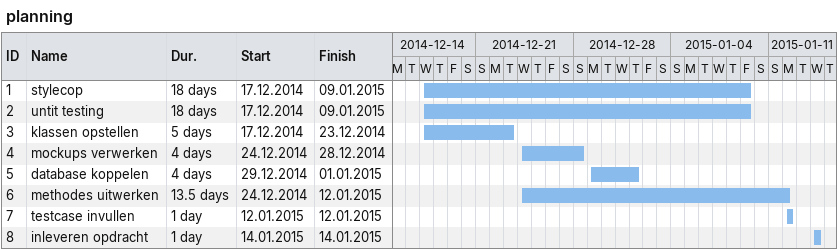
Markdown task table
planning

| ID | Task | Duration | Start | Finish |
|---|---|---|---|---|
| 1 | stylecop | 18d | 2014-12-17 | 2015-01-09 |
| 2 | untit testing | 18d | 2014-12-17 | 2015-01-09 |
| 3 | klassen opstellen | 5d | 2014-12-17 | 2014-12-23 |
| 4 | mockups verwerken | 4d | 2014-12-24 | 2014-12-28 |
| 5 | database koppelen | 4d | 2014-12-29 | 2015-01-01 |
| 6 | methodes uitwerken | 13.5d | 2014-12-24 | 2015-01-12 |
| 7 | testcase invullen | 1d | 2015-01-12 | 2015-01-12 |
| 8 | inleveren opdracht | 1d | 2015-01-14 | 2015-01-14 |
